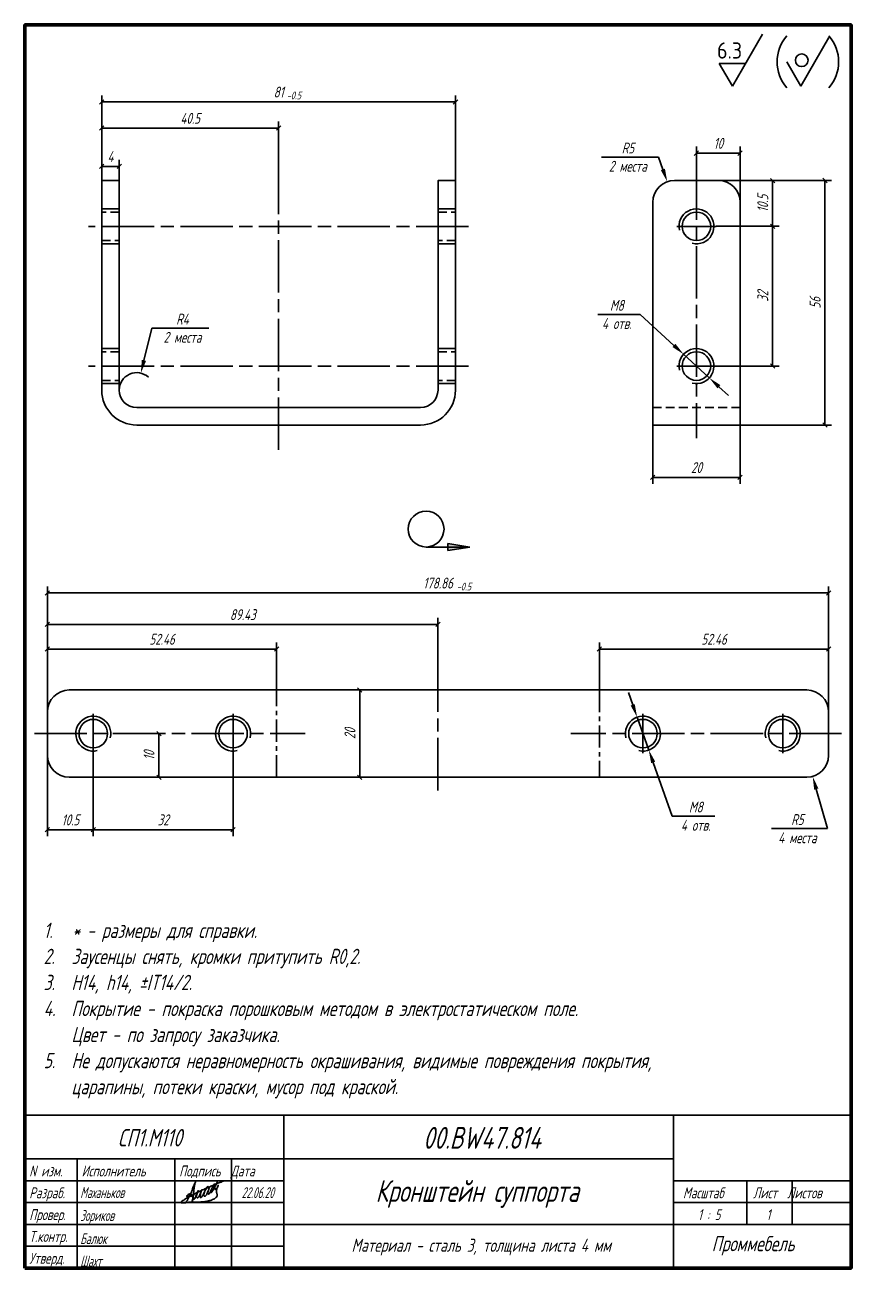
# Model space of a CAD drawing. Header units: millimetres. Extents: x -1663 to 315, y -5077 to -2701.
# Drawn here: x -916.9 to -727.7, y -2985.9 to -2701.2 of the extents above; entities that cross this region are included whole.
import ezdxf
from ezdxf.enums import TextEntityAlignment as Align

# ---------------------------------------------------------------- set-up
doc = ezdxf.new("R2010")
doc.units = ezdxf.units.MM
for name, pattern in [('ACISOTGL', [3, 2, -1]), ('AM_ISO08W050', [18, 12, -1.5, 3, -1.5]), ('AM_ISO08W050x2', [9, 6, -0.75, 1.5, -0.75]), ('CENTERX2', [20.32, 12.7, -2.54, 2.54, -2.54])]:
    doc.linetypes.add(name, pattern=pattern)
for name, color, linetype, lineweight in [('AM_5', 92, 'Continuous', 25), ('AM_7', 4, 'AM_ISO08W050', 25), ('Print', 5, 'Continuous', 60)]:
    doc.layers.add(name, color=color, linetype=linetype, lineweight=lineweight)
doc.layers.add('Text', color=7, linetype='Continuous')
doc.layers.add('TextDel', color=7, linetype='Continuous', plot=False)
doc.styles.add('ACISOTS', font='isocp.shx', dxfattribs={"height": 1})
doc.styles.add('STYLE25', font='simplex.shx', dxfattribs={"width": 0.7, "oblique": 15, "height": 2.5})
doc.styles.add('STYLE35', font='simplex.shx', dxfattribs={"width": 0.7, "oblique": 15, "height": 3.5})
doc.styles.add('STYLE50', font='simplex.shx', dxfattribs={"width": 0.7, "oblique": 15, "height": 5})
doc.dimstyles.new('M1-10$0', dxfattribs={"dimtxt": 3.5, "dimasz": 1, "dimexe": 1.5, "dimexo": 0, "dimgap": 1, "dimtad": 3, "dimtoh": 1, "dimlfac": 10, "dimrnd": 0.1, "dimdsep": 46, "dimtxsty": 'STYLE25', "dimblk1": 'OBLIQUE', "dimblk2": 'OBLIQUE', "dimsah": 1, "dimcen": -2, "dimclrd": 3, "dimclre": 3, "dimclrt": 2, "dimadec": 0, "dimazin": 0, "dimtp": 0.25, "dimtm": 0.25, "dimtfac": 0.6, "dimtmove": 0, "dimatfit": 0, "dimldrblk": 'OBLIQUE', "dimfxl": 0, "dimtvp": 1, "dimtolj": 1, "dimlwd": -1, "dimlwe": -1, "dimarcsym": 0})
doc.dimstyles.new('M1-10$3', dxfattribs={"dimtxt": 3.5, "dimasz": 3, "dimexe": 2, "dimexo": 0, "dimgap": 1, "dimtad": 1, "dimtoh": 1, "dimlfac": 10, "dimrnd": 0.1, "dimdsep": 46, "dimtxsty": 'STYLE25', "dimcen": 2, "dimclrd": 3, "dimclre": 3, "dimclrt": 2, "dimadec": 0, "dimazin": 0, "dimtp": 0.25, "dimtm": 0.25, "dimtfac": 0.6, "dimtmove": 0, "dimatfit": 0, "dimldrblk": 'DOTSMALL', "dimfxl": 0, "dimtvp": 1, "dimtolj": 1, "dimlwd": -1, "dimlwe": -1, "dimarcsym": 0})
doc.dimstyles.new('M1-10$4', dxfattribs={"dimtxt": 3.5, "dimasz": 3, "dimexe": 2, "dimexo": 0, "dimgap": 2, "dimtad": 1, "dimtoh": 1, "dimdec": 1, "dimlfac": 10, "dimrnd": 0.5, "dimdsep": 46, "dimtxsty": 'STYLE25', "dimblk1": 'OBLIQUE', "dimsah": 1, "dimcen": 2, "dimclrd": 3, "dimclre": 3, "dimclrt": 2, "dimadec": 0, "dimazin": 0, "dimtm": 1e-09, "dimtfac": 0.6, "dimtdec": 1, "dimtofl": 0, "dimtmove": 0, "dimatfit": 0, "dimldrblk": 'DOTSMALL', "dimfxl": 0, "dimtolj": 1, "dimlwd": -1, "dimlwe": -1, "dimarcsym": 0})

# ---------------------------------------------------------------- blocks, each defined once
blk = doc.blocks.new('*S895')
at = {"layer": 'AM_5', "color": 2, "ltscale": 0.5}
for p, q in [((748.59, 2132.24), (754.83, 2143.04)), ((762.84, 2132.24), (768.69, 2142.37)), ((745.87, 2136.97), (748.59, 2132.24)), ((745.87, 2136.97), (751.32, 2136.97)), ((759.92, 2137.3), (762.84, 2132.24))]:
    blk.add_line(p, q, dxfattribs=at)
for centre, start, end in [((766.11, 2137.3), 138.8879, 221.1121), ((762.5, 2137.3), 318.8879, 41.1121)]:
    blk.add_arc(centre, 8.21, start, end, dxfattribs=at)
at = {"layer": 'AM_5', "color": 2, "ltscale": 0.5, "insert": (750.62, 2137.98), "char_height": 3.375, "attachment_point": 9, "style": 'ACISOTS'}
blk.add_mtext('6.3', dxfattribs=at)
blk = doc.blocks.new('A$C75004749')
for points in [[(6.02, 0.34), (5.59, 0.32), (5.12, 0.33), (4.64, 0.3), (4.22, 0.31), (3.76, 0.3), (3.23, 0.26), (2.84, 0.22), (2.44, 0.15), (2.1, 0.12), (1.87, 0.11), (1.61, 0.13), (1.49, 0.17), (1.42, 0.25), (1.48, 0.4), (1.65, 0.53), (2.04, 0.76), (2.43, 1.02), (2.84, 1.25), (3.15, 1.42), (3.73, 1.73), (4.57, 2.2), (5.46, 2.66), (6.43, 3.12), (7.36, 3.52), (8.27, 3.92), (8.75, 4.11), (9.31, 4.38), (10.07, 4.7), (10.64, 4.9), (11.14, 5.1)], [(2.56, 0.44), (2.64, 0.42), (2.89, 0.71), (3.14, 1.25), (3.57, 2.08), (3.87, 2.83), (4.23, 3.8), (4.7, 4.9), (4.72, 4.94), (4.68, 4.74), (4.47, 3.8), (4.37, 3.04), (4.3, 2.19), (4.22, 1.65), (4.08, 0.86), (4, 0.47), (4.02, 0.6), (4.09, 0.92), (4.11, 1.19), (4.09, 1.58), (4, 1.78), (3.88, 1.95), (3.74, 2.08), (3.58, 2.17), (3.31, 2.16), (3.09, 2.06), (2.9, 1.91), (2.78, 1.74), (2.73, 1.65), (2.72, 1.56), (2.93, 1.58), (3.3, 1.66), (3.69, 1.66), (3.99, 1.64), (4.12, 1.6), (4.22, 1.48), (4.2, 1.16), (4.22, 0.98), (4.31, 0.92), (4.57, 1.16), (4.85, 1.74), (5.12, 2.31), (5.39, 2.96), (5.34, 2.8), (5.06, 2.07), (4.99, 1.83), (4.97, 1.67), (4.98, 1.56), (5.02, 1.42), (5.07, 1.35), (5.21, 1.31), (5.32, 1.34), (5.51, 1.53), (5.67, 1.76), (5.85, 2.17), (6, 2.57), (6.1, 2.87), (6.2, 3.16), (6.15, 3), (5.86, 2.06), (5.8, 1.73), (5.78, 1.56), (5.83, 1.43), (5.89, 1.36), (6.01, 1.38), (6.19, 1.55), (6.34, 1.8), (6.61, 2.2), (6.89, 2.81), (7.05, 3.15), (7.26, 3.56), (7.42, 3.78), (7.54, 3.85), (7.66, 3.85), (7.75, 3.78), (7.82, 3.56), (7.81, 3.3), (7.75, 3.09), (7.66, 2.88), (7.53, 2.6), (7.41, 2.36), (7.33, 2.16), (7.14, 1.84), (6.98, 1.66), (6.87, 1.63), (6.75, 1.67), (6.64, 1.75), (6.63, 1.94), (6.65, 2.11), (6.79, 2.58)], [(7.94, 3.62), (7.88, 3.45), (7.78, 3.2), (7.65, 2.84), (7.62, 2.73), (7.59, 2.49), (7.68, 2.2), (7.73, 2.1), (7.88, 2.2), (8.1, 2.56), (8.44, 3.26), (8.7, 3.82), (8.9, 4.16), (9.03, 4.38), (9.12, 4.48), (9.18, 4.37), (9.16, 4.07), (9.11, 3.84), (9, 3.53), (8.87, 3.3), (8.69, 2.98), (8.57, 2.76), (8.47, 2.57), (8.41, 2.49), (9.13, 3.74), (9.45, 4.34), (9.57, 4.57), (9.76, 4.97), (9.71, 4.83), (9.27, 3.97), (9.17, 3.64), (9.16, 3.47), (9.15, 3.31), (9.21, 3.23), (9.34, 3.25), (9.55, 3.45), (9.69, 3.6), (9.81, 3.81), (9.95, 4.11), (9.97, 4.18), (9.93, 4), (9.73, 3.56), (9.6, 3.2), (9.56, 2.96), (9.54, 2.78), (9.55, 2.57), (9.62, 2.37), (9.68, 2.1), (9.68, 1.78), (9.53, 1.46), (9.3, 1.25), (9.07, 1.08), (8.66, 0.87), (8.23, 0.71), (7.89, 0.62), (7.57, 0.52), (7.3, 0.47), (6.98, 0.42), (6.49, 0.36), (6.02, 0.34)]]:
    blk.add_spline(points, degree=3)
blk = doc.blocks.new('*D1035')
at = {"layer": 'AM_5', "color": 3, "linetype": 'ByBlock'}
for p, q in [((-771.86, -2731.49), (-784.89, -2731.49)), ((-770.85, -2734.31), (-771.86, -2731.49))]:
    blk.add_line(p, q, dxfattribs=at)
at = {"layer": 'AM_5', "color": 3}
blk.add_solid([(-770.38, -2734.14), (-771.32, -2734.48), (-769.84, -2737.14)], dxfattribs=at)
at = {"layer": 'Defpoints', "color": 0}
for p in [(-769.84, -2737.14), (-768.16, -2741.85)]:
    blk.add_point(p, dxfattribs=at)
at = {"layer": 'AM_5', "color": 2, "insert": (-778.87, -2731.49), "char_height": 2.5, "attachment_point": 5, "style": 'STYLE25'}
blk.add_mtext('\\A1;R5\\P2 места', dxfattribs=at)
blk = doc.blocks.new('_DotSmall')
at = {"color": 0, "const_width": 0.5}
blk.add_lwpolyline([(-0.0625, 0, 1), (0.0625, 0, 1)], format="xyb", close=True, dxfattribs=at)
blk = doc.blocks.new('_OBLIQUE')
at = {"color": 0, "linetype": 'ByBlock'}
blk.add_line((-0.5, -0.5), (0.5, 0.5), dxfattribs=at)
blk = doc.blocks.new('*D1038')
at = {"layer": 'AM_5', "color": 3, "linetype": 'ByBlock'}
for p, q in [((-889.68, -2778.05), (-887.87, -2770.67)), ((-887.87, -2770.67), (-874.84, -2770.67))]:
    blk.add_line(p, q, dxfattribs=at)
blk.add_arc((-891.34, -2784.85), 4, 47.6028, 180, dxfattribs=at)
at = {"layer": 'AM_5', "color": 3}
blk.add_solid([(-890.16, -2777.93), (-889.19, -2778.17), (-890.39, -2780.96)], dxfattribs=at)
at = {"layer": 'Defpoints', "color": 0}
for p in [(-890.39, -2780.96), (-891.34, -2784.85)]:
    blk.add_point(p, dxfattribs=at)
at = {"layer": 'AM_5', "color": 2, "insert": (-880.86, -2770.67), "char_height": 2.5, "attachment_point": 5, "style": 'STYLE25'}
blk.add_mtext('\\A1;R4\\P2 места', dxfattribs=at)
blk = doc.blocks.new('*D1041')
at = {"layer": 'AM_5', "color": 3, "linetype": 'ByBlock'}
for p, q in [((-763.16, -2736.85), (-744.23, -2736.85)), ((-745.73, -2736.85), (-745.73, -2747.34)), ((-758.65, -2747.34), (-744.23, -2747.34))]:
    blk.add_line(p, q, dxfattribs=at)
at = {"layer": 'Defpoints', "color": 0}
for p in [(-763.16, -2736.85), (-758.65, -2747.34), (-745.73, -2747.34)]:
    blk.add_point(p, dxfattribs=at)
at = {"layer": 'AM_5', "color": 3}
for p, rotation in [((-745.73, -2736.85), 90), ((-745.73, -2747.34), 270)]:
    blk.add_blockref('_OBLIQUE', p, dxfattribs=dict(at, rotation=rotation))
at = {"layer": 'AM_5', "color": 2, "insert": (-747.98, -2742.1), "char_height": 2.5, "attachment_point": 5, "rotation": 90, "style": 'STYLE25'}
blk.add_mtext('\\A1;10.5', dxfattribs=at)
blk = doc.blocks.new('*D1042')
at = {"layer": 'AM_5', "color": 3, "linetype": 'ByBlock'}
for p, q in [((-757.73, -2747.34), (-744.23, -2747.34)), ((-745.73, -2747.34), (-745.73, -2779.35)), ((-758.65, -2779.35), (-744.23, -2779.35))]:
    blk.add_line(p, q, dxfattribs=at)
at = {"layer": 'Defpoints', "color": 0}
for p in [(-757.73, -2747.34), (-758.65, -2779.35), (-745.73, -2779.35)]:
    blk.add_point(p, dxfattribs=at)
at = {"layer": 'AM_5', "color": 3}
for p, rotation in [((-745.73, -2747.34), 90), ((-745.73, -2779.35), 270)]:
    blk.add_blockref('_OBLIQUE', p, dxfattribs=dict(at, rotation=rotation))
at = {"layer": 'AM_5', "color": 2, "insert": (-747.98, -2763.35), "char_height": 2.5, "attachment_point": 5, "rotation": 90, "style": 'STYLE25'}
blk.add_mtext('\\A1;32', dxfattribs=at)
blk = doc.blocks.new('*D1045')
at = {"layer": 'AM_5', "color": 3, "linetype": 'ByBlock'}
for p, q in [((-776.03, -2767.52), (-785.76, -2767.52)), ((-768.32, -2774.61), (-776.03, -2767.52)), ((-760.22, -2782.05), (-766.11, -2776.64)), ((-758.01, -2784.08), (-755.8, -2786.11))]:
    blk.add_line(p, q, dxfattribs=at)
at = {"layer": 'AM_5', "color": 3}
for points in [[(-767.98, -2774.24), (-768.65, -2774.98), (-766.11, -2776.64)], [(-757.67, -2783.72), (-758.35, -2784.45), (-760.22, -2782.05)]]:
    blk.add_solid(points, dxfattribs=at)
at = {"layer": 'Defpoints', "color": 0}
for p in [(-766.11, -2776.64), (-760.22, -2782.05)]:
    blk.add_point(p, dxfattribs=at)
at = {"layer": 'AM_5', "color": 2, "insert": (-781.4, -2767.52), "char_height": 2.5, "attachment_point": 5, "style": 'STYLE25'}
blk.add_mtext('\\A1;M8\\P4 отв.', dxfattribs=at)
blk = doc.blocks.new('_CLOSED')
at = {"color": 0, "linetype": 'ByBlock'}
for p, q in [((-1, 0.167), (0, 0)), ((-1, 0.167), (-1, -0.167)), ((0, 0), (-1, -0.167)), ((0, 0), (-1, 0))]:
    blk.add_line(p, q, dxfattribs=at)
blk = doc.blocks.new('*D1052')
at = {"layer": 'AM_5', "color": 3, "linetype": 'ByBlock'}
for p, q in [((-777.76, -2856.93), (-778.76, -2854.1)), ((-776.75, -2859.76), (-774.08, -2867.29)), ((-773.07, -2870.12), (-768.7, -2882.43)), ((-768.7, -2882.43), (-758.97, -2882.43))]:
    blk.add_line(p, q, dxfattribs=at)
at = {"layer": 'AM_5', "color": 3}
for points in [[(-777.29, -2856.76), (-778.23, -2857.1), (-776.75, -2859.76)], [(-772.6, -2869.95), (-773.54, -2870.29), (-774.08, -2867.29)]]:
    blk.add_solid(points, dxfattribs=at)
at = {"layer": 'Defpoints', "color": 0}
for p in [(-776.75, -2859.76), (-774.08, -2867.29)]:
    blk.add_point(p, dxfattribs=at)
at = {"layer": 'AM_5', "color": 2, "insert": (-763.33, -2882.43), "char_height": 2.5, "attachment_point": 5, "style": 'STYLE25'}
blk.add_mtext('\\A1;M8\\P4 отв.', dxfattribs=at)
blk = doc.blocks.new('*D1055')
at = {"layer": 'AM_5', "color": 3, "linetype": 'ByBlock'}
for p, q in [((-735.73, -2876.22), (-733.16, -2885.29)), ((-733.16, -2885.29), (-745.97, -2885.29))]:
    blk.add_line(p, q, dxfattribs=at)
at = {"layer": 'AM_5', "color": 3}
blk.add_solid([(-735.25, -2876.08), (-736.21, -2876.36), (-736.55, -2873.33)], dxfattribs=at)
at = {"layer": 'Defpoints', "color": 0}
for p in [(-737.92, -2868.52), (-736.55, -2873.33)]:
    blk.add_point(p, dxfattribs=at)
at = {"layer": 'AM_5', "color": 2, "insert": (-740.06, -2885.29), "char_height": 2.5, "attachment_point": 5, "style": 'STYLE25'}
blk.add_mtext('\\A1;R5\\P4 места', dxfattribs=at)

msp = doc.modelspace()

# ---------------------------------------------------------------- hatches: boundary and pattern name
h = msp.add_hatch(color=3)
h.dxf.hatch_style = 1
h.paths.add_polyline_path([(-815.07884, -2820.78514), (-820.07884, -2819.9518), (-820.07884, -2820.78514)])
h.paths.add_polyline_path([(-820.07884, -2821.61847), (-815.07884, -2820.78514), (-820.07884, -2820.78514)])

# ---------------------------------------------------------------- linework, layer by layer
at = {"color": 3}
for p, q in [((-825.07884, -2820.78514), (-819.07884, -2820.78514)), ((-817.89624, -2820.78514), (-823.89624, -2820.78514))]:
    msp.add_line(p, q, dxfattribs=at)
at = {"color": 6, "linetype": 'CENTERX2', "ltscale": 0.4}
for p, q in [((-859.30768, -2873.52426), (-859.30768, -2853.52426)), ((-785.37928, -2853.52426), (-785.37928, -2873.52426))]:
    msp.add_line(p, q, dxfattribs=at)
at = {"color": 250}
for p, q in [((-916.94141, -2950.94011), (-727.74555, -2950.94011)), ((-857.61753, -2985.94011), (-857.61753, -2950.94011)), ((-768.42168, -2985.94011), (-768.42168, -2950.94011)), ((-916.94141, -2960.94011), (-768.42168, -2960.94011)), ((-904.94141, -2985.94011), (-904.94141, -2960.94011)), ((-882.61753, -2985.94011), (-882.61753, -2960.94011)), ((-869.61753, -2985.94011), (-869.61753, -2960.94011)), ((-916.94141, -2965.94011), (-857.61753, -2965.94011)), ((-768.42168, -2965.94011), (-727.74555, -2965.94011)), ((-751.63167, -2975.94011), (-751.63167, -2965.94011)), ((-741.22939, -2975.94011), (-741.22939, -2965.94011)), ((-916.94141, -2970.94011), (-857.61753, -2970.94011)), ((-768.42168, -2970.94011), (-727.74555, -2970.94011)), ((-916.94141, -2975.94011), (-727.74555, -2975.94011)), ((-916.94141, -2980.94011), (-857.61753, -2980.94011))]:
    msp.add_line(p, q, dxfattribs=at)
for points in [[(-826.33991, -2788.84743), (-891.33991, -2788.84743, -0.414213562), (-895.33991, -2784.84743), (-895.33991, -2736.84743), (-899.33991, -2736.84743), (-899.33991, -2784.84743, 0.414213562), (-891.33991, -2792.84743), (-826.33991, -2792.84743, 0.414213562), (-818.33991, -2784.84743), (-818.33991, -2736.84743), (-822.33991, -2736.84743), (-822.33991, -2784.84743, -0.414213562)], [(-773.16157, -2792.84743), (-753.16157, -2792.84743), (-753.16157, -2741.84743, 0.414213562), (-758.16157, -2736.84743), (-768.16157, -2736.84743, 0.414213562), (-773.16157, -2741.84743)]]:
    msp.add_lwpolyline(points, format="xyb", close=True)
at = {"color": 3, "ltscale": 0.3}
for points in [[(-895.33991, -2743.34328), (-899.33991, -2743.34328), (-899.33991, -2751.34328), (-895.33991, -2751.34328)], [(-822.33991, -2743.34328), (-818.33991, -2743.34328), (-818.33991, -2751.34328), (-822.33991, -2751.34328)], [(-895.33991, -2775.34741), (-899.33991, -2775.34741), (-899.33991, -2783.34741), (-895.33991, -2783.34741)], [(-822.33991, -2775.34741), (-818.33991, -2775.34741), (-818.33991, -2783.34741), (-822.33991, -2783.34741)]]:
    msp.add_lwpolyline(points, close=True, dxfattribs=at)
at = {"color": 1, "linetype": 'ACISOTGL'}
for points in [[(-899.33991, -2750.60876), (-895.33991, -2750.60876), (-895.33991, -2744.07779), (-899.33991, -2744.07779)], [(-818.33991, -2750.60876), (-822.33991, -2750.60876), (-822.33991, -2744.07779), (-818.33991, -2744.07779)], [(-899.33991, -2782.61289), (-895.33991, -2782.61289), (-895.33991, -2776.08193), (-899.33991, -2776.08193)], [(-818.33991, -2782.61289), (-822.33991, -2782.61289), (-822.33991, -2776.08193), (-818.33991, -2776.08193)], [(-773.16157, -2788.84743), (-753.16157, -2788.84743), (-753.16157, -2792.84743), (-773.16157, -2792.84743)]]:
    msp.add_lwpolyline(points, close=True, dxfattribs=at)
at = {"color": 7, "linetype": 'Continuous', "lineweight": 25}
msp.add_lwpolyline([(-911.77188, -2858.52426), (-911.77188, -2868.52426, 0.414213562), (-906.77188, -2873.52426), (-737.91507, -2873.52426, 0.414213562), (-732.91507, -2868.52426), (-732.91507, -2858.52426, 0.414213562), (-737.91507, -2853.52426), (-906.77188, -2853.52426, 0.414213562)], format="xyb", close=True, dxfattribs=at)
at = {"color": 2}
msp.add_circle((-739.04025, -2709.29763), 1.45521, dxfattribs=at)
for centre in [(-763.16157, -2747.34328), (-763.16156, -2779.34742), (-901.27604, -2863.52426), (-869.27189, -2863.52426), (-775.41506, -2863.52426), (-743.41092, -2863.52426)]:
    msp.add_circle(centre, 3.26548)
at = {"color": 3}
msp.add_circle((-825.07884, -2816.66979), 4.11535, dxfattribs=at)
at = {"color": 3, "ltscale": 0.3}
for centre, start, end in [((-763.16157, -2747.34328), 256.0573895, 193.1812505), ((-763.16156, -2779.34742), 256.0573895, 193.1812505), ((-901.27604, -2863.52426), 346.0573895, 283.1812505), ((-869.27189, -2863.52426), 346.0573895, 283.1812505), ((-775.41506, -2863.52426), 256.8187495, 193.9426105), ((-743.41092, -2863.52426), 256.8187495, 193.9426105)]:
    msp.add_arc(centre, 4, start, end, dxfattribs=at)
at = {"layer": 'AM_7'}
for p, q in [((-858.83991, -2798.52495), (-858.83991, -2735.70862)), ((-763.16157, -2733.84743), (-763.16157, -2795.84743)), ((-815.33991, -2747.34328), (-902.33991, -2747.34328)), ((-815.33991, -2779.34741), (-902.33991, -2779.34741)), ((-822.34348, -2876.52426), (-822.34348, -2850.52426)), ((-914.77188, -2863.52426), (-852.77189, -2863.52426)), ((-729.91507, -2863.52426), (-791.91507, -2863.52426))]:
    msp.add_line(p, q, dxfattribs=at)
at = {"layer": 'AM_7', "linetype": 'AM_ISO08W050x2'}
for p, q in [((-763.16157, -2747.34328), (-767.66881, -2747.34328)), ((-763.16157, -2747.34328), (-758.65432, -2747.34328)), ((-763.16156, -2779.34742), (-767.6688, -2779.34742)), ((-763.16156, -2779.34742), (-758.65431, -2779.34742)), ((-901.27604, -2863.52426), (-901.27604, -2859.01702)), ((-869.27189, -2863.52426), (-869.27189, -2859.01701)), ((-775.41506, -2863.52426), (-775.41506, -2859.01701)), ((-743.41092, -2863.52426), (-743.41092, -2859.01702)), ((-901.27604, -2863.52426), (-901.27604, -2868.03151)), ((-869.27189, -2863.52426), (-869.27189, -2868.0315)), ((-775.41506, -2863.52426), (-775.41506, -2868.0315)), ((-743.41092, -2863.52426), (-743.41092, -2868.03151))]:
    msp.add_line(p, q, dxfattribs=at)
at = {"layer": 'Print'}
msp.add_lwpolyline([(-916.94141, -2985.94011), (-916.94141, -2701.19998), (-727.74555, -2701.19998), (-727.74555, -2985.94011)], close=True, dxfattribs=at)

# ---------------------------------------------------------------- block references
at = {"color": 3, "xscale": 5, "yscale": 5, "zscale": 5}
msp.add_blockref('_CLOSED', (-815.07884, -2820.78514), dxfattribs=at)
msp.add_blockref('A$C75004749', (-882.61753, -2971.12411))
at = {"layer": 'AM_5', "ltscale": 0.5, "xscale": 1.099999999999909, "yscale": 1.099999999999909, "zscale": 1.099999999999909}
msp.add_blockref('*S895', (-1578.39075, -5060.70265), dxfattribs=at)

# ---------------------------------------------------------------- texts
at = {"color": 2, "style": 'STYLE35', "oblique": 15, "width": 0.7}
for s, p in [('1.', (-912.63737, -2910.3272)), ('* - размеры для справки.', (-906.0707, -2910.3272)), ('2.', (-912.63737, -2916.29147)), ('Заусенцы снять, кромки притупить R0,2.', (-906.2668, -2916.29147)), ('3.', (-912.63737, -2922.25574)), ('H14, h14, %%PIT14/2.', (-906.2668, -2922.25574)), ('4.', (-912.63737, -2928.22002)), ('Покрытие - покраска порошковым методом в электростатическом поле.', (-906.2668, -2928.22002)), ('Цвет - по запросу заказчика.', (-906.2668, -2934.18429)), ('5.', (-912.63737, -2940.14856)), ('Не допускаются неравномерность окрашивания, видимые повреждения покрытия,', (-906.2668, -2940.14856)), ('царапины, потеки краски, мусор под краской.', (-906.2668, -2946.11283))]:
    msp.add_text(s, height=3.5, dxfattribs=at).set_placement(p)
at = {"color": 2, "style": 'STYLE50', "oblique": 15, "width": 0.7}
msp.add_text('СП1.М110', height=4, dxfattribs=at).set_placement((-888.32594, -2958.07756), align=Align.CENTER)
at = {"color": 4, "style": 'STYLE25', "oblique": 15, "width": 0.7}
for s, p in [('N изм.', (-915.94141, -2964.94011)), ('Исполнитель', (-903.94141, -2964.94011)), ('Подпись  Дата', (-881.61753, -2964.94011)), ('Разраб.', (-915.94141, -2969.94011)), ('Масштаб', (-766.25321, -2969.94011)), (' Лист  Листов', (-751.34612, -2969.94011)), ('Провер.', (-915.94141, -2974.94011)), ('Т.контр.', (-915.94141, -2979.94011)), ('Утверд.', (-915.94141, -2984.94011))]:
    msp.add_text(s, height=2.5, rotation=360, dxfattribs=at).set_placement(p)
at = {"style": 'STYLE50', "oblique": 15, "width": 0.7}
msp.add_text('Кронштейн суппорта', height=5, rotation=360, dxfattribs=at).set_placement((-813.37469, -2970.77396), align=Align.CENTER)
at = {"color": 5, "style": 'STYLE25', "oblique": 15, "width": 0.6}
for s, p in [('Маханьков', (-904.27322, -2969.88284)), ('Зориков', (-904.27322, -2975.1381)), ('Балюк', (-904.27322, -2980.43484)), ('Шахт', (-904.27322, -2985.60547))]:
    msp.add_text(s, height=2.5, rotation=360, dxfattribs=at).set_placement(p)
at = {"color": 5, "oblique": 15}
for s, height, style, width, p in [('22.06.20', 2.5, 'STYLE25', 0.6, (-863.61901, -2969.90342)), ('1 : 5', 2.5, 'STYLE25', 0.7, (-760.25321, -2974.94011)), ('1', 2.5, 'STYLE25', 0.7, (-746.69287, -2974.94011)), ('Материал - сталь 3, толщина листа 4 мм', 3, 'STYLE35', 0.7, (-812.45609, -2982.19866))]:
    msp.add_text(s, height=height, rotation=360, dxfattribs=dict(at, style=style, width=width)).set_placement(p, align=Align.CENTER)
at = {"layer": 'AM_5', "color": 92, "style": 'STYLE25', "oblique": 15, "width": 0.7}
for p in [(-856.98278, -2718.24801), (-818.05663, -2830.73942)]:
    msp.add_text('-0.5', height=1.775, dxfattribs=at).set_placement(p)
at = {"layer": 'Text', "style": 'STYLE50', "oblique": 15, "width": 0.7}
msp.add_text('00.BW47.814', height=5, rotation=360, dxfattribs=at).set_placement((-812.2814, -2958.59666), align=Align.CENTER)
at = {"layer": 'TextDel', "color": 5, "style": 'STYLE35', "oblique": 15, "width": 0.7}
msp.add_text('Проммебель', height=3.5, rotation=360, dxfattribs=at).set_placement((-759.6729, -2982.08232))

# ---------------------------------------------------------------- dimensions: what is measured, and where the dimension line sits
at = {"layer": 'AM_5'}
for base, p1, p2, override in [((-818.33991, -2718.84743), (-899.33991, -2736.84743), (-818.33991, -2736.84743), {"dimdec": 1, "dimlfac": 1, "dimarcsym": 1}), ((-858.83991, -2724.84743), (-899.33991, -2730.09743), (-858.83991, -2735.70862), {"dimdec": 1, "dimlfac": 1, "dimarcsym": 1}), ((-753.16157, -2730.58497), (-763.16157, -2733.84743), (-753.16157, -2741.84743), {"dimdec": 1, "dimlfac": 1, "dimarcsym": 1}), ((-895.33991, -2733.61893), (-899.33991, -2736.84743), (-895.33991, -2736.84743), {"dimdec": 1, "dimlfac": 1, "dimarcsym": 1}), ((-753.16157, -2804.84743), (-773.16157, -2792.84743), (-753.16157, -2792.84743), {"dimdec": 1, "dimlfac": 1, "dimarcsym": 1}), ((-732.91507, -2831.30024), (-911.77188, -2860.34892), (-732.91507, -2861.32652), {"dimdec": 2, "dimlfac": 1, "dimrnd": 0.01, "dimarcsym": 1}), ((-822.34348, -2838.52426), (-911.77188, -2851.50407), (-822.34348, -2850.52426), {"dimlfac": 1, "dimrnd": 0.01, "dimarcsym": 1}), ((-859.30768, -2844.15922), (-911.77188, -2860.34892), (-859.30768, -2856.15922), {"dimlfac": 1, "dimrnd": 0.01, "dimarcsym": 1}), ((-732.91507, -2844.15922), (-785.37928, -2856.71784), (-732.91507, -2861.32652), {"dimlfac": 1, "dimrnd": 0.01, "dimarcsym": 1})]:
    msp.add_linear_dim(base=base, p1=p1, p2=p2, dimstyle='M1-10$0', override=override, dxfattribs=at).render()
for center, mpoint, text, picture, middle in [((-768.16157, -2741.84743), (-769.84081, -2737.13785), '<>\\X2 места', '*D1035', (-778.87086, -2731.48635)), ((-891.33991, -2784.84743), (-890.38921, -2780.96205), '<>\\X2 места', '*D1038', (-880.85672, -2770.67323)), ((-737.91507, -2868.52426), (-736.55105, -2873.33461), '<>\\X4 места', '*D1055', (-740.06425, -2885.2902))]:
    dim = msp.add_radius_dim(center=center, mpoint=mpoint, text=text, dimstyle='M1-10$4', override={"dimgap": 1, "dimdec": 0, "dimlfac": 1, "dimcen": 0, "dimarcsym": 1}, dxfattribs=at)
    dim.commit()
    dim.dimension.update_dxf_attribs({"geometry": picture, "text_midpoint": middle, "dimtype": 164})
for base, p1, p2, angle in [((-733.7473, -2736.84743), (-753.16157, -2792.84743), (-763.16157, -2736.84743), 90), ((-840.26054, -2853.52426), (-841.16246, -2873.52426), (-842.32207, -2853.52426), 90), ((-886.25831, -2863.52426), (-892.70057, -2873.52426), (-888.38426, -2863.52426), 90), ((-901.27604, -2885.52427), (-911.77188, -2866.35418), (-901.27604, -2868.03151), 0), ((-869.27189, -2885.52427), (-901.27604, -2868.03151), (-869.27189, -2868.03151), 0)]:
    msp.add_linear_dim(base=base, p1=p1, p2=p2, angle=angle, dimstyle='M1-10$0', override={"dimdec": 1, "dimlfac": 1, "dimarcsym": 1}, dxfattribs=at).render()
for base, p1, p2, picture, middle in [((-745.73162, -2747.34328), (-763.16157, -2736.84743), (-758.65432, -2747.34328), '*D1041', (-747.98162, -2742.09535)), ((-745.73162, -2779.34742), (-757.73162, -2747.34328), (-758.65431, -2779.34742), '*D1042', (-747.98162, -2763.34535))]:
    dim = msp.add_linear_dim(base=base, p1=p1, p2=p2, angle=90, dimstyle='M1-10$0', override={"dimdec": 1, "dimlfac": 1, "dimarcsym": 1}, dxfattribs=at)
    dim.commit()
    dim.dimension.update_dxf_attribs({"geometry": picture, "text_midpoint": middle})
for p1, p2, picture, middle in [((-760.21603, -2782.05368), (-766.10708, -2776.64115), '*D1045', (-781.3972, -2767.52008)), ((-776.7544, -2859.75515), (-774.07573, -2867.29336), '*D1052', (-763.33355, -2882.43223))]:
    dim = msp.add_diameter_dim_2p(p1=p1, p2=p2, text='<>\\X4 отв.', dimstyle='M1-10$3', override={"dimdec": 0, "dimlfac": 1, "dimpost": 'M<>', "dimarcsym": 1}, dxfattribs=at)
    dim.commit()
    dim.dimension.update_dxf_attribs({"geometry": picture, "text_midpoint": middle, "dimtype": 163})

doc.saveas('drawing.dxf')
